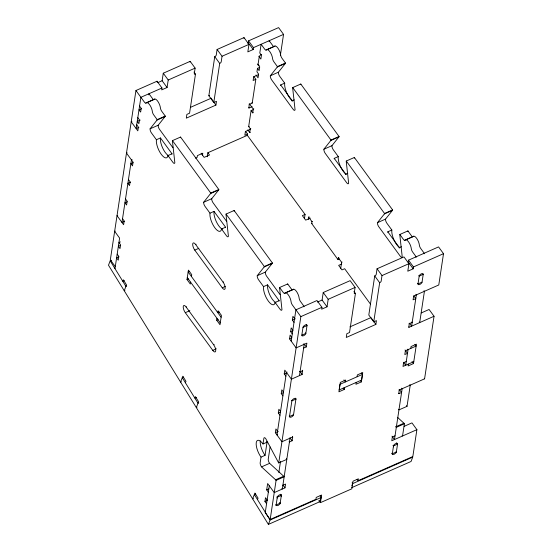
<?xml version="1.0" encoding="UTF-8"?>
<svg xmlns="http://www.w3.org/2000/svg" width="552" height="552" viewBox="0 0 552 552"><rect width="100%" height="100%" fill="white"/><g stroke="black" fill="none" stroke-linecap="round" stroke-linejoin="round"><path stroke-width="0.83" d="M393.093 445.333L393.507 445.899L392.293 453.951A1.753 0.821 -36.1 0 0 392.368 454.337L393.769 454.379A2.967 1.394 -36.1 0 0 394.687 453.951L396.108 452.688A1.753 0.821 -36.1 0 0 396.329 452.171L397.557 443.994A2.374 1.118 -36.1 0 0 395.736 443.601A2.374 1.118 -36.1 0 0 393.535 445.768L393.362 446.844M280.395 55.241L283.549 34.383L278.601 27.6L248.545 40.855L253.492 47.638L253.209 49.514L247.827 51.888L248.959 44.381L244.012 37.598L217.095 49.473L216.246 55.103A1.587 0.745 -36.1 0 1 214.756 56.635L208.842 95.744L213.79 102.527L216.481 101.34L215.915 105.094L186.307 118.156L186.873 114.395L189.564 113.208L195.477 74.106A1.587 0.745 -36.1 0 1 194.276 73.761L195.125 68.124L190.178 61.341L163.268 73.216L168.215 79.999L167.077 87.506L161.695 89.879L161.977 88.003L157.03 81.22L135.944 90.521L110.338 259.854L115.285 266.637M114.982 268.617L119.605 238.091L114.65 231.309L115.161 231.088M148.805 94.84L148.971 93.743L152.449 98.511A3.167 1.18 66.2 0 0 154.187 99.394A6.341 2.36 66.2 0 1 157.679 101.154A6.341 2.36 66.2 0 1 160.411 107.916A3.167 1.18 66.2 0 0 161.777 111.304L165.255 116.072A3.16 1.173 66.2 0 1 165.103 116.513L158.176 125.249L150.096 128.809A3.167 1.18 66.2 0 0 151.462 132.949L156.409 139.732A11.095 4.126 66.2 0 0 161.191 154.215A11.095 4.126 66.2 0 0 167.953 155.56L171.989 153.78L160.446 137.952L156.409 139.732M156.927 81.924L157.03 81.22M167.077 87.506L162.129 80.723L163.268 73.216M190.074 62.045L190.178 61.341M215.915 105.094L211.002 98.077M202.439 155.567L202.791 153.221L197.409 155.595L197.126 157.472L195.574 158.155M190.585 282.155L190.302 284.032L187.004 279.512L188.425 270.121L191.723 274.648L191.44 276.524M213.79 102.527L219.703 63.418A1.587 0.745 -36.1 0 0 221.193 61.886L222.042 56.256L217.095 49.473M207.262 156.754L207.869 152.731L247.351 135.323L305.07 214.452L304.462 218.475M243.908 38.302L244.012 37.598M253.209 49.514L248.262 42.732L248.545 40.855M219.296 312.046L217.826 312.694L218.109 310.817L221.407 315.344L219.986 324.728L216.688 320.201L216.97 318.325M252.105 106.653L248.966 108.033L249.221 103.859M247.289 135.695L247.537 134.067L245.557 131.355M250.263 132.349L249.752 132.577L250.325 128.823L248.676 126.56L251.084 110.6L253.609 109.489M249.532 104.28L252.223 103.093L255.817 79.316L253.837 76.604M259.675 67.392L257.473 68.365L256.956 71.808L258.605 74.071L258.032 77.825L255.976 74.996M253.244 112.642L252.733 112.863L253.306 109.11L249.594 104.024M269.107 41.262L269.19 40.717L272.674 45.485A3.167 1.18 66.2 0 0 274.413 46.361A6.341 2.36 66.2 0 1 277.904 48.121A6.341 2.36 66.2 0 1 280.637 54.889A3.167 1.18 66.2 0 0 282.003 58.27L285.481 63.038A3.167 1.18 66.2 0 1 285.329 63.487L278.401 72.222L270.321 75.783A3.167 1.18 66.2 0 0 271.688 79.923L293.126 109.31A3.167 1.18 66.2 0 0 295.058 109.696L292.698 88.223A3.167 1.18 66.2 0 1 292.712 87.589L300.785 84.028L339.045 136.482A3.167 1.18 66.2 0 1 338.893 136.924L331.966 145.666L323.893 149.226A3.167 1.18 66.2 0 0 325.259 153.359L346.697 182.753A3.167 1.18 66.2 0 0 348.629 183.14L346.27 161.667A3.167 1.18 66.2 0 1 346.283 161.032L354.356 157.472L392.617 209.926A3.167 1.18 66.2 0 1 392.465 210.367L385.537 219.103L377.458 222.663A3.167 1.18 66.2 0 0 378.824 226.803L400.262 256.197A3.167 1.18 66.2 0 0 402.194 256.577L399.834 235.104A3.16 1.173 66.2 0 1 399.848 234.476L407.921 230.908L411.399 235.683A3.167 1.18 66.2 0 0 413.144 236.56A6.341 2.36 66.2 0 1 416.636 238.319A6.341 2.36 66.2 0 1 419.368 245.088A3.167 1.18 66.2 0 0 420.727 248.469L424.205 253.237L424.122 253.782M266.526 441.51A11.095 4.126 66.2 0 1 267.051 442.193L263.014 443.974A11.095 4.126 66.2 0 0 256.245 442.635A11.095 4.126 66.2 0 0 261.027 457.118L260.171 462.748A3.167 1.18 66.2 0 0 261.538 466.888L275.607 479.791A3.167 1.18 66.2 0 1 276.09 480.364L270.176 519.48L315.93 499.298L316.213 497.421L321.602 495.041L320.45 502.644L351.852 488.796L353.004 481.192L358.386 478.819L358.103 480.695L412.827 456.552L416.898 429.67L411.951 422.887L404.098 426.351M263.014 443.974L263.863 438.343A3.167 1.18 66.2 0 1 265.795 438.73L278.27 462.21A3.167 1.18 66.2 0 0 278.725 462.935L286.798 459.374A3.167 1.18 66.2 0 1 286.371 458.698M261.027 457.118L265.063 455.338L267.051 442.193M270.094 446.982L268.244 459.188A3.167 1.18 66.2 0 0 269.611 463.328L283.68 476.231A3.167 1.18 66.2 0 1 284.163 476.797L276.09 480.364M266.588 503.721L264.939 501.457L265.505 497.704L267.154 499.967M268.334 492.142L266.685 489.886L267.644 483.552L274.24 492.598L285.005 487.844L285.577 484.09L282.886 485.277M292.387 436.584L292.698 437.005L281.927 441.752L275.331 432.713L275.903 428.959L277.552 431.216M279.961 415.263L278.311 412.999L278.884 409.246L280.533 411.509M282.9 395.867L281.251 393.604L281.817 389.85L283.466 392.113M285.881 376.153L284.232 373.89L284.797 370.137L291.394 379.183L302.158 374.435L302.42 370.254M303.635 348.091L306.325 346.904L306.891 343.144L296.127 347.898L289.531 338.852L290.097 335.098L291.746 337.362M292.263 333.919L290.614 331.655L291.187 327.902L292.85 330.186M294.03 322.361L292.367 320.084L292.933 316.324L294.582 318.587M308.292 219.441L308.651 217.095L309.154 216.874M269.293 485.815L265.229 512.698L270.176 519.48M291.18 341.115L295.906 309.824L316.993 300.529L321.94 307.312L321.657 309.189L327.039 306.815L328.178 299.301L323.23 292.519L350.14 280.651L355.088 287.433L354.239 293.064A1.587 0.745 -36.1 0 0 355.44 293.409L349.526 332.518L346.835 333.705L346.27 337.458L375.877 324.397L376.443 320.643L373.752 321.83L368.805 315.047L374.718 275.938A1.587 0.745 -36.1 0 0 376.209 274.406L377.057 268.776L403.974 256.908L408.922 263.69L407.79 271.198L413.172 268.824L413.455 266.947L408.508 260.164L438.564 246.903L443.511 253.685L438.778 284.977L413.655 296.051L413.089 299.812L415.78 298.625L413.8 295.906M339.563 258.998L338.052 259.668L311.666 223.491L311.949 221.614L308.651 217.095M278.725 462.935L300.854 316.606L292.429 305.056A3.167 1.18 66.2 0 1 291.063 301.675A6.341 2.36 66.2 0 0 288.33 294.913A6.341 2.36 66.2 0 0 284.846 293.147A3.167 1.18 66.2 0 1 283.1 292.27L279.623 287.502L287.695 283.942L291.173 288.71A3.167 1.18 66.2 0 0 292.919 289.586A6.341 2.36 66.2 0 1 296.41 291.346A6.341 2.36 66.2 0 1 299.143 298.114A3.167 1.18 66.2 0 0 300.502 301.495L303.986 306.263L303.904 306.815M278.836 472.546L280.506 461.5M280.533 494.233L281.361 495.365L280.14 503.417A1.753 0.821 -36.1 0 1 279.926 503.935L278.505 505.197A2.967 1.394 -36.1 0 1 277.58 505.625L276.179 505.584A1.753 0.821 -36.1 0 1 276.103 505.197L277.345 497.014M301.82 335.167L303 327.343A2.374 1.111 -36.3 0 1 305.242 325.038A2.374 1.111 -36.3 0 1 307.029 325.563L305.856 333.387A2.374 1.118 -35.9 0 1 303.635 335.678A2.374 1.118 -35.9 0 1 301.813 335.167L305.856 333.387L305.442 332.822M277.18 498.09L277.014 496.724M290.007 438.191L282.313 489.031L281.906 488.472M289.207 416.084L289.517 416.512L293.554 414.731L295.92 399.082L295.299 398.24M299.467 375.622L304.2 344.338L303.786 343.772M281.216 496.31L281.051 494.944M289.131 441.524L289.434 441.945L292.125 440.758L292.698 437.005M327.039 306.815L322.092 300.033L323.23 292.519M338.052 259.668L338.335 257.791L338.838 257.57M340.708 268.41L341.633 262.31L338.335 257.791M343.937 379.886L345.428 381.922L345.711 380.045L340.329 382.419L338.907 391.803L344.289 389.429L344.572 387.552M356.233 382.405L355.95 384.289L361.339 381.908L362.754 372.524L357.372 374.898L357.089 376.774M362.45 374.415L361.601 380.045L339.169 389.94L340.025 384.302L362.45 374.415L361.436 373.021M373.752 321.83L379.666 282.721A1.587 0.745 -36.1 0 0 381.156 281.189L382.005 275.558L377.057 268.776M408.508 260.164L408.225 262.041L413.172 268.824M416.049 257.349L416.132 256.797L412.654 252.029A3.167 1.18 66.2 0 1 411.288 248.648A6.341 2.36 66.2 0 0 408.556 241.879A6.341 2.36 66.2 0 0 405.071 240.12A3.167 1.18 66.2 0 1 403.326 239.244L399.848 234.476M399.42 389.512L401.587 392.479L398.896 393.666L399.151 389.491M421.252 312.943L429.097 309.479L434.044 316.262L408.928 327.343L409.184 323.161M408.397 364.072L408.107 365.948L413.496 363.575L416.429 344.179L411.047 346.552L410.757 348.429M422.045 282.134L423.225 274.316A2.374 1.118 -36.1 0 0 421.417 273.799A2.374 1.118 -36.1 0 0 419.189 276.097L418.002 283.914A2.374 1.118 -36.1 0 0 419.81 284.432A2.374 1.118 -36.1 0 0 422.045 282.134L418.002 283.914L417.595 283.355M397.75 417.553L403.905 423.205A3.167 1.18 66.2 0 1 404.388 423.77L402.539 436.004L402.125 435.438M398.516 409.232A3.167 1.18 66.2 0 0 398.951 409.908L407.024 406.348L410.233 385.165L409.819 384.599M399.462 389.912L424.585 378.831L434.044 316.262M111.463 260.282L110.186 260.848L108.489 265.215L268.396 524.4L319.532 501.844L321.229 497.476L320.181 495.772M185.417 382.784L185.983 381.328L182.829 376.222L180.566 382.046L181.242 381.749M257.494 499.615L258.06 498.152L254.907 493.053L252.643 498.877L253.32 498.58M268.396 524.4L270.094 520.032L321.229 497.476M351.783 485.808L352.631 483.621L412.744 457.111L411.047 461.479L351.686 487.657M150.096 128.809L157.03 120.074A3.16 1.173 66.2 0 0 157.175 119.632L165.255 116.072M270.321 75.783L277.256 67.047A3.167 1.18 66.2 0 0 277.401 66.606L285.481 63.038M209.981 213.175L214.017 211.395L225.561 227.217L221.524 228.997A11.095 4.126 66.2 0 1 214.756 227.659A11.095 4.126 66.2 0 1 209.981 213.175L205.033 206.393A3.167 1.18 66.2 0 1 203.667 202.253L210.595 193.517A3.167 1.18 66.2 0 0 210.747 193.069L218.82 189.508L180.559 137.055L172.486 140.622A3.167 1.18 66.2 0 0 172.472 141.25L174.832 162.723A3.167 1.18 66.2 0 1 172.9 162.343L167.953 155.56M203.667 202.253L211.74 198.692L218.668 189.95A3.167 1.18 66.2 0 0 218.82 189.508M323.893 149.226L330.82 140.484A3.167 1.18 66.2 0 0 330.972 140.042L339.045 136.482M263.545 286.612L267.582 284.832L279.126 300.661L275.089 302.441A11.095 4.126 66.2 0 1 268.327 301.095A11.095 4.126 66.2 0 1 263.545 286.612L258.598 279.829A3.167 1.18 66.2 0 1 257.232 275.696L264.166 266.954A3.167 1.18 66.2 0 0 264.311 266.512L272.391 262.952L234.131 210.498L226.058 214.059A3.167 1.18 66.2 0 0 226.044 214.693L228.404 236.166A3.167 1.18 66.2 0 1 226.472 235.78L221.524 228.997M257.232 275.696L265.312 272.129L272.239 263.394A3.167 1.18 66.2 0 0 272.391 262.952M377.458 222.663L384.392 213.928A3.167 1.18 66.2 0 0 384.537 213.486L392.617 209.926M157.755 82.655L162.129 80.723M247.586 43.028L248.262 42.732M168.215 79.999L195.125 68.124M222.042 56.256L248.959 44.381M161.977 88.003L140.891 97.304L136.165 128.588L138.856 127.402M253.492 47.638L283.549 34.383M146.728 102.596L154.801 99.036M266.954 49.57L275.027 46.009M145.811 103.127L153.884 99.567M266.036 50.101L274.109 46.541M141.678 108.613L138.987 109.8L140.65 112.077L141.215 108.323L139.566 106.067M131.887 121.509L131.217 121.806L137.814 130.852L138.38 127.098L136.73 124.835M140.187 120.101L137.248 121.392L138.897 123.655L139.47 119.901L137.8 117.617M208.842 95.744L209.518 95.448M258.405 74.672L253.692 76.749L253.126 80.502L255.817 79.316M157.03 120.074L165.103 116.513M277.256 67.047L285.329 63.487M190.612 107.288L210.967 98.311M280.616 85.422A11.095 4.126 66.2 0 1 280.671 84.925L284.708 83.145A11.095 4.126 66.2 0 0 286.792 92.915A11.095 4.126 66.2 0 0 292.643 100.788M127.153 152.8L126.484 153.097L133.08 162.136L132.514 165.89L130.865 163.633L133.066 162.661M132.1 159.583L131.431 159.88L121.964 222.449L124.655 221.262M253.306 109.11L253.81 108.889M292.132 101.209A11.095 4.126 66.2 0 0 292.215 100.747L294.237 99.857M248.676 126.56L249.18 126.339M250.325 128.823L250.829 128.595M130.576 182.153L127.885 183.34L129.534 185.603L130.1 181.85L128.45 179.586M250.125 129.423L245.412 131.5L244.846 135.254L247.537 134.067M127.153 201.77L124.945 202.743L126.594 204.999L127.167 201.245L125.518 198.982M117.693 215.37L117.017 215.666L123.613 224.712L124.186 220.959L122.537 218.695M210.595 193.517L218.668 189.95M330.82 140.484L338.893 136.924M120.391 241.914L118.928 242.563L120.577 244.826L120.005 248.579L118.356 246.316L120.377 245.426M334.188 158.866A11.095 4.126 66.2 0 1 334.243 158.362L338.279 156.582A11.095 4.126 66.2 0 0 340.356 166.352A11.095 4.126 66.2 0 0 346.207 174.225M118.811 256.921L116.61 257.894L118.259 260.151L118.825 256.397L117.176 254.141M345.697 174.646A11.095 4.126 66.2 0 0 345.787 174.19L347.801 173.3M195.622 244.481L223.105 282.162A4.754 1.766 66.2 0 1 225.154 288.372A4.754 1.766 66.2 0 1 222.256 287.792L194.766 250.111A4.754 1.766 66.2 0 1 192.724 243.908A4.754 1.766 66.2 0 1 195.622 244.481L196.126 244.26M124.255 280.616L122.785 281.265L123.351 279.809L126.498 284.915L124.234 290.738L124.911 290.442M194.766 250.111L198.81 248.331M126.608 286.074L125.932 286.371L110.186 260.848M305.07 214.452L302.379 215.639L305.677 220.158L310.286 218.123M189.681 271.322L188.142 271.998L221.124 317.221M311.949 221.614L312.453 221.393M311.666 223.491L312.17 223.27M187.004 279.512L188.473 278.863M223.105 282.162L223.608 281.941M264.166 266.954L272.239 263.394M384.392 213.928L392.465 210.367M222.256 287.792L225.285 286.46M186.155 307.057L213.645 344.738A4.754 1.766 66.2 0 1 215.694 350.941A4.754 1.766 66.2 0 1 212.789 350.368L185.306 312.687A4.754 1.766 66.2 0 1 183.257 306.477A4.754 1.766 66.2 0 1 186.155 307.057L186.666 306.829M185.306 312.687L189.847 310.679M387.752 232.302A11.095 4.126 66.2 0 1 387.808 231.805L391.844 230.025A11.095 4.126 66.2 0 0 393.928 239.796A11.095 4.126 66.2 0 0 399.779 247.669M341.633 262.31L342.137 262.09M341.729 264.022L338.659 265.374L341.957 269.9L344.648 268.714L370.468 304.111M216.688 320.201L218.157 319.56M285.46 292.795L293.533 289.234M405.685 239.768L413.758 236.208M284.535 293.326L292.615 289.765M404.761 240.299L412.841 236.739M399.268 248.089A11.095 4.126 66.2 0 0 399.351 247.634L401.373 246.744M213.645 344.738L214.148 344.51M317.476 302.068L322.092 300.033M328.178 299.301L355.088 287.433M382.005 275.558L408.922 263.69M212.789 350.368L216.322 348.809M292.367 320.084L295.306 318.787M300.854 316.606L321.94 307.312M413.455 266.947L443.511 253.685M183.609 377.085L182.263 377.678L198.016 403.202L198.685 402.905M290.614 331.655L292.815 330.682M303 327.343L307.036 325.563L306.215 324.431M423.225 274.316L419.189 276.097L418.775 275.531M289.531 338.852L291.732 337.879M349.892 326.894L370.93 317.614L375.877 324.397M196.333 397.447L194.863 398.096L195.429 396.64L198.582 401.746L196.319 407.569L196.988 407.272M287.116 372.103L286.447 372.4L276.98 434.969L277.656 434.672M284.232 373.89L286.433 372.924M302.724 370.682L300.033 371.869L299.729 371.441M409.494 323.589L412.185 322.402L411.875 321.975M281.251 393.604L283.452 392.631M278.311 412.999L280.519 412.027M406.272 361.505L403.581 362.692L403.008 366.445L413.779 361.698L413.469 361.277M275.331 432.713L278.27 431.416M261.538 466.888L269.611 463.328M275.607 479.791L283.68 476.231M395.832 426.765L403.905 423.205M404.388 423.77L396.315 427.331A3.167 1.18 66.2 0 0 395.86 426.793M255.686 493.916L254.341 494.509L270.094 520.032M266.685 489.886L268.886 488.913M395.032 435.811L392.341 436.998L391.775 440.751L416.898 429.67M264.939 501.457L267.14 500.491M277.318 497.145L281.361 495.365M396.557 442.759L397.543 444.118L393.507 445.899L393.196 445.478M276.138 504.97L280.174 503.189L279.76 502.624M396.35 451.998L392.313 453.778L391.906 453.213M397.233 443.698L397.543 444.118M277.401 66.606L273.923 61.838A3.167 1.18 66.2 0 1 272.557 58.45A6.341 2.36 66.2 0 0 269.831 51.688A6.341 2.36 66.2 0 0 266.34 49.928A3.167 1.18 66.2 0 1 264.594 49.045L261.117 44.277L259.792 53.033L261.441 55.297L260.875 59.05L258.812 56.228M292.712 87.589L330.972 140.042M346.283 161.032L384.537 213.486M284.708 83.145L279.76 76.362A3.167 1.18 66.2 0 1 278.401 72.222M338.279 156.582L333.332 149.799A3.167 1.18 66.2 0 1 331.966 145.666M391.844 230.025L386.904 223.243A3.167 1.18 66.2 0 1 385.537 219.103M280.671 84.925L292.215 100.747M334.243 158.362L345.787 174.19M387.808 231.805L399.351 247.634M424.012 290.738L424.426 291.304L419.692 322.596L419.278 322.03M257.632 64.046L259.688 66.875L259.123 70.628L257.473 68.365M415.939 294.306L416.346 294.865L411.619 326.156L409.556 323.327M251.912 102.672L252.223 103.093M214.756 56.635L219.703 63.418M374.718 275.938L379.666 282.721M251.084 110.6L252.733 112.863M248.655 107.612L248.966 108.033M408.618 326.915L408.928 327.343M414.904 344.358L416.146 346.056L405.375 350.803L404.809 354.556L407.5 353.37L405.03 349.982M247.8 129.892L249.752 132.577M407.762 349.195L408.066 349.616L405.706 365.265L403.54 362.291M412.013 361.539L413.496 363.575M424.274 378.41L424.585 378.831M193.993 72.07L195.477 74.106M353.956 291.373L355.44 293.409M401.746 388.159L402.153 388.725L394.466 439.564L391.989 436.177M398.585 393.245L398.896 393.666M207.869 152.731L209.518 154.995L204.137 157.368L201.094 153.194M360.346 380.556L361.339 381.908M135.944 90.521L144.369 102.072A3.167 1.18 66.2 0 0 146.114 102.955A6.341 2.36 66.2 0 1 149.606 104.714A6.341 2.36 66.2 0 1 152.331 111.476A3.167 1.18 66.2 0 0 153.697 114.864L157.175 119.632M172.486 140.622L210.747 193.069M226.058 214.059L264.311 266.512M396.019 451.75L396.329 452.171M172.935 147.757L159.542 129.389A3.167 1.18 66.2 0 1 158.176 125.249M226.506 221.2L213.107 202.825A3.167 1.18 66.2 0 1 211.74 198.692M280.071 294.637L266.678 276.269A3.167 1.18 66.2 0 1 265.312 272.129M391.982 453.53L392.293 453.951M343.303 388.077L344.289 389.429M275.089 302.441L280.036 309.223A3.167 1.18 66.2 0 0 281.968 309.603L279.609 288.13A3.167 1.18 66.2 0 1 279.623 287.502M304.345 344.186L306.325 346.904M299.991 371.468L302.158 374.435M357.109 479.336L358.103 480.695M291.573 400.441L291.884 400.869L289.517 416.512A2.374 1.118 -36.2 0 0 291.318 417.029A2.374 1.118 -36.2 0 0 293.554 414.731M293.243 414.304L293.554 414.731M187.287 277.635L220.269 322.851M289.966 437.791L292.125 440.758M318.966 500.609L320.45 502.644M283.031 485.132L285.005 487.844M279.829 502.996L280.14 503.417M275.793 504.776L276.103 505.197M352.107 482.772L352.631 483.621M319.008 500.995L319.532 501.844M287.689 284.57A3.167 1.18 66.2 0 1 287.695 283.942M234.117 211.133A3.167 1.18 66.2 0 1 234.131 210.498M180.552 137.69A3.167 1.18 66.2 0 1 180.559 137.055M168.774 155.809A11.095 4.126 66.2 0 1 162.695 148.088A11.095 4.126 66.2 0 1 160.446 137.952M171.989 153.78A11.095 4.126 66.2 0 1 171.907 154.236M275.91 302.696A11.095 4.126 66.2 0 1 269.831 294.968A11.095 4.126 66.2 0 1 267.582 284.832M279.126 300.661A11.095 4.126 66.2 0 1 279.043 301.116M222.339 229.252A11.095 4.126 66.2 0 1 216.267 221.531A11.095 4.126 66.2 0 1 214.017 211.395M225.561 227.217A11.095 4.126 66.2 0 1 225.471 227.679M277.394 497A2.374 1.104 -37.5 0 1 279.712 494.771A2.374 1.104 -37.5 0 1 281.32 495.385M265.063 455.338A11.095 4.126 66.2 0 1 260.282 440.855M259.123 65.357A2.374 1.118 -36.1 0 1 258.039 64.612L259.226 56.794A2.374 1.118 -36.1 0 1 261.455 54.489M407.024 406.348A3.167 1.18 66.2 0 1 406.569 405.616M407.914 231.543A3.16 1.173 66.2 0 1 407.921 230.908M354.343 158.1A3.167 1.18 66.2 0 1 354.356 157.472M300.778 84.663A3.167 1.18 66.2 0 1 300.785 84.028M295.92 399.082L291.884 400.869A2.374 1.118 -36 0 1 294.106 398.572A2.374 1.118 -36 0 1 295.92 399.082"/></g></svg>
